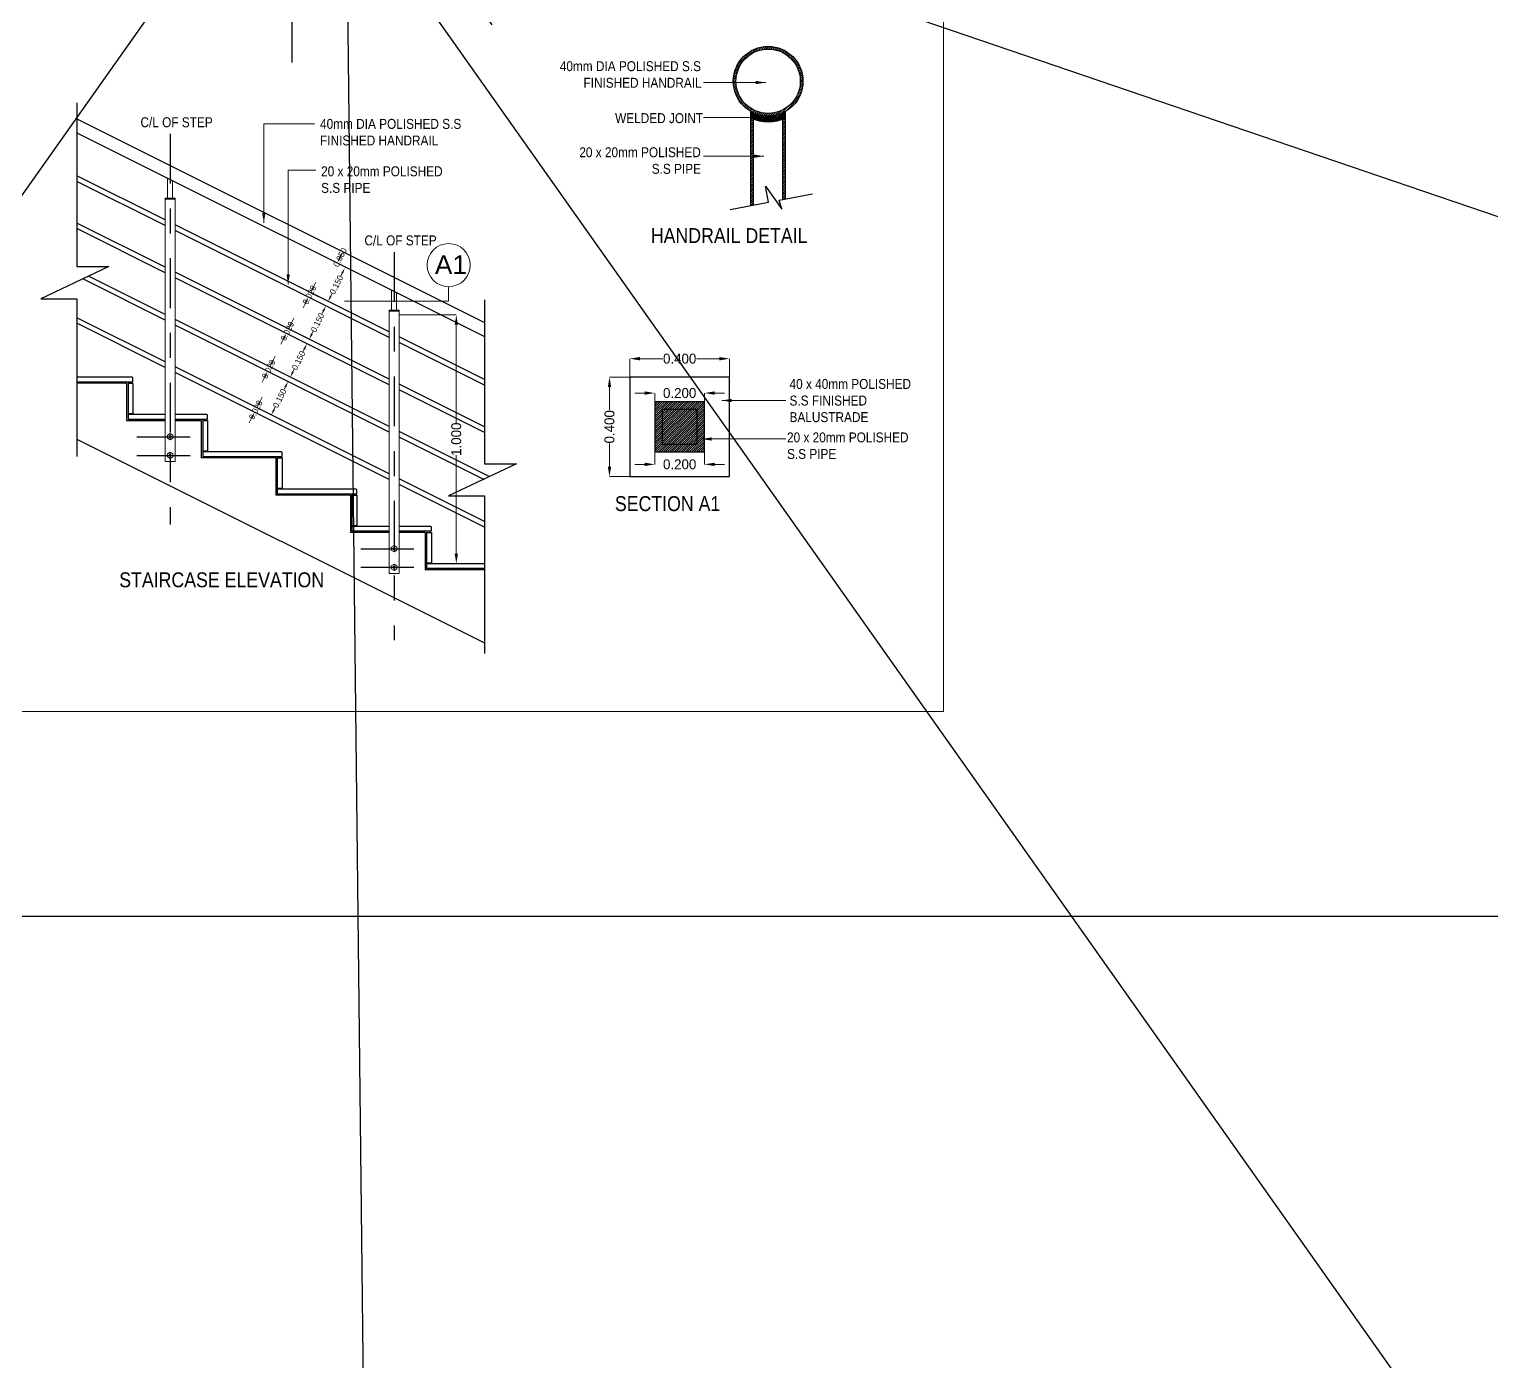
# Model space of a CAD drawing. Header units: millimetres. Extents: x 3614 to 12428, y -844 to 6844.
# Drawn here: x 5889.45 to 5895.32, y -802.23 to -796.88 of the extents above; entities that cross this region are included whole.
import ezdxf

# ---------------------------------------------------------------- set-up
doc = ezdxf.new("R2010")
doc.units = ezdxf.units.MM
doc.header["$LTSCALE"] = 40
doc.header["$MEASUREMENT"] = 0
doc.header["$PDMODE"] = 32
doc.header["$PDSIZE"] = 0.02
for name, pattern in [('DASHDOT', [1, 0.5, -0.25, 0, -0.25]), ('DASHED2', [0.375, 0.25, -0.125]), ('HIDDEN', [0.375, 0.25, -0.125])]:
    doc.linetypes.add(name, pattern=pattern)
doc.layers.get('0').update_dxf_attribs({"linetype": 'CONTINUOUS', "lineweight": 20})
doc.layers.get('Defpoints').update_dxf_attribs({"linetype": 'CONTINUOUS', "lineweight": 20})
for name, color, linetype in [('COL', 1, 'CONTINUOUS'), ('RAIL', 4, 'CONTINUOUS'), ('RCC-HATCH', 252, 'CONTINUOUS')]:
    doc.layers.add(name, color=color, linetype=linetype)
for name, color, linetype, lineweight in [('Dim', 220, 'CONTINUOUS', 15), ('Hatch', 42, 'CONTINUOUS', 15), ('Section', 72, 'DASHED2', 30), ('STONE', 11, 'CONTINUOUS', 9), ('TEXT', 7, 'CONTINUOUS', 20), ('Wall', 7, 'CONTINUOUS', 30)]:
    doc.layers.add(name, color=color, linetype=linetype, lineweight=lineweight)
doc.styles.add('101', font='arial.ttf', dxfattribs={"width": 0.85})
doc.styles.add('LABLE', font='times.ttf', dxfattribs={"width": 0.85, "height": 200})
doc.styles.add('STYLE1', font='arial.ttf', dxfattribs={"width": 0.85})
doc.styles.add('Tabrej', font='GOTHIC.TTF')
doc.dimstyles.new('DIM', dxfattribs={"dimtxt": 0.3, "dimasz": 0.4, "dimexe": 0.18, "dimexo": 0.0625, "dimgap": 0.09, "dimtad": 0, "dimdec": 3, "dimzin": 0, "dimdsep": 46, "dimtxsty": 'Tabrej', "dimcen": 0, "dimclrd": 251, "dimclre": 256, "dimclrt": 7, "dimadec": 0, "dimazin": 0, "dimtfac": 1, "dimtdec": 3, "dimtofl": 0, "dimtmove": 0, "dimatfit": 3, "dimfxl": 0, "dimtolj": 1, "dimtzin": 0, "dimlwd": -1, "dimlwe": -1, "dimarcsym": 0})
doc.dimstyles.new('INNER', dxfattribs={"dimtxt": 50, "dimasz": 30, "dimexe": 50, "dimexo": 50, "dimgap": 10, "dimtad": 1, "dimzin": 13, "dimdsep": 46, "dimtxsty": '101', "dimblk1": 'ARCHTICK', "dimblk2": 'ARCHTICK', "dimsah": 1, "dimcen": 0, "dimclrt": 2, "dimadec": 0, "dimazin": 0, "dimtfac": 1, "dimtix": 1, "dimtmove": 2, "dimatfit": 3, "dimldrblk": 'ARCHTICK', "dimfxl": 0, "dimtolj": 1, "dimtzin": 13, "dimarcsym": 0})

# ---------------------------------------------------------------- blocks, each defined once
blk = doc.blocks.new('_ArchTick')
at = {"color": 0, "const_width": 0.15}
blk.add_lwpolyline([(-0.5, -0.5), (0.5, 0.5)], dxfattribs=at)
blk = doc.blocks.new('*D447')
at = {"layer": 'Defpoints', "color": 0, "ltscale": 0.05, "transparency": 16777216}
for p in [(5892.263, -798.2074), (5891.863, -798.2811), (5892.263, -798.2811)]:
    blk.add_point(p, dxfattribs=at)
at = {"layer": 'Dim', "ltscale": 0.05, "transparency": 16777216}
for p, q in [((5891.863, -798.2811), (5891.863, -798.2074)), ((5891.903, -798.2074), (5891.9954, -798.2074)), ((5892.223, -798.2074), (5892.1307, -798.2074)), ((5892.263, -798.2811), (5892.263, -798.2074))]:
    blk.add_line(p, q, dxfattribs=at)
for points in [[(5891.903, -798.2007), (5891.903, -798.214), (5891.863, -798.2074)], [(5892.223, -798.2007), (5892.223, -798.214), (5892.263, -798.2074)]]:
    blk.add_solid(points, dxfattribs=at)
at = {"layer": 'Dim', "color": 7, "ltscale": 0.05, "transparency": 16777216, "insert": (5892.063, -798.2074), "char_height": 0.04, "attachment_point": 5, "style": 'Tabrej'}
blk.add_mtext('\\A1;0.400', dxfattribs=at)
blk = doc.blocks.new('*D448')
at = {"layer": 'Defpoints', "color": 0, "ltscale": 0.05, "transparency": 16777216}
for p in [(5891.863, -798.2811), (5891.781, -798.6811), (5891.863, -798.6811)]:
    blk.add_point(p, dxfattribs=at)
at = {"layer": 'Dim', "ltscale": 0.05, "transparency": 16777216}
for p, q in [((5891.863, -798.2811), (5891.781, -798.2811)), ((5891.781, -798.3211), (5891.781, -798.4135)), ((5891.781, -798.6411), (5891.781, -798.5488)), ((5891.863, -798.6811), (5891.781, -798.6811))]:
    blk.add_line(p, q, dxfattribs=at)
for points in [[(5891.7744, -798.3211), (5891.7877, -798.3211), (5891.781, -798.2811)], [(5891.7744, -798.6411), (5891.7877, -798.6411), (5891.781, -798.6811)]]:
    blk.add_solid(points, dxfattribs=at)
at = {"layer": 'Dim', "color": 7, "ltscale": 0.05, "transparency": 16777216, "insert": (5891.781, -798.4811), "char_height": 0.04, "attachment_point": 5, "rotation": 90, "style": 'Tabrej'}
blk.add_mtext('\\A1;0.400', dxfattribs=at)
blk = doc.blocks.new('*D449')
at = {"layer": 'Defpoints', "color": 0, "ltscale": 0.05, "transparency": 16777216}
for p in [(5891.963, -798.5811), (5892.163, -798.5811), (5892.163, -798.632)]:
    blk.add_point(p, dxfattribs=at)
at = {"layer": 'Dim', "ltscale": 0.05, "transparency": 16777216}
for p, q in [((5891.963, -798.5811), (5891.963, -798.632)), ((5892.163, -798.5811), (5892.163, -798.632)), ((5891.923, -798.632), (5891.883, -798.632)), ((5892.203, -798.632), (5892.243, -798.632))]:
    blk.add_line(p, q, dxfattribs=at)
for points in [[(5891.923, -798.6253), (5891.923, -798.6387), (5891.963, -798.632)], [(5892.203, -798.6253), (5892.203, -798.6387), (5892.163, -798.632)]]:
    blk.add_solid(points, dxfattribs=at)
at = {"layer": 'Dim', "color": 7, "ltscale": 0.05, "transparency": 16777216, "insert": (5892.063, -798.632), "char_height": 0.04, "attachment_point": 5, "style": 'Tabrej'}
blk.add_mtext('\\A1;0.200', dxfattribs=at)
blk = doc.blocks.new('*D450')
at = {"layer": 'Defpoints', "color": 0, "ltscale": 0.05, "transparency": 16777216}
for p in [(5892.163, -798.3455), (5891.963, -798.3811), (5892.163, -798.3811)]:
    blk.add_point(p, dxfattribs=at)
at = {"layer": 'Dim', "ltscale": 0.05, "transparency": 16777216}
for p, q in [((5891.923, -798.3455), (5891.883, -798.3455)), ((5891.963, -798.3811), (5891.963, -798.3455)), ((5892.163, -798.3811), (5892.163, -798.3455)), ((5892.203, -798.3455), (5892.243, -798.3455))]:
    blk.add_line(p, q, dxfattribs=at)
for points in [[(5891.923, -798.3388), (5891.923, -798.3521), (5891.963, -798.3455)], [(5892.203, -798.3388), (5892.203, -798.3521), (5892.163, -798.3455)]]:
    blk.add_solid(points, dxfattribs=at)
at = {"layer": 'Dim', "color": 7, "ltscale": 0.05, "transparency": 16777216, "insert": (5892.063, -798.3455), "char_height": 0.04, "attachment_point": 5, "style": 'Tabrej'}
blk.add_mtext('\\A1;0.200', dxfattribs=at)
blk = doc.blocks.new('*D451')
at = {"layer": 'Defpoints', "color": 0, "ltscale": 0.05, "transparency": 16777216}
for p in [(5890.9351, -798.0313), (5891.1622, -799.0308), (5891.1653, -799.0308)]:
    blk.add_point(p, dxfattribs=at)
at = {"layer": 'Dim', "ltscale": 0.05, "transparency": 16777216}
for p, q in [((5890.9351, -798.0313), (5891.1653, -798.0313)), ((5891.1653, -798.0713), (5891.1653, -798.4664)), ((5891.1653, -798.9908), (5891.1653, -798.5956)), ((5891.1622, -799.0308), (5891.1653, -799.0308))]:
    blk.add_line(p, q, dxfattribs=at)
for points in [[(5891.1587, -798.0713), (5891.172, -798.0713), (5891.1653, -798.0313)], [(5891.1587, -798.9908), (5891.172, -798.9908), (5891.1653, -799.0308)]]:
    blk.add_solid(points, dxfattribs=at)
at = {"layer": 'Dim', "color": 7, "ltscale": 0.05, "transparency": 16777216, "insert": (5891.1653, -798.531), "char_height": 0.04, "attachment_point": 5, "rotation": 90, "style": 'Tabrej'}
blk.add_mtext('\\A1;1.000', dxfattribs=at)
blk = doc.blocks.new('*D452')
at = {"layer": 'Defpoints', "color": 0, "ltscale": 0.05, "transparency": 16777216}
for p in [(5890.3637, -798.4044), (5890.4131, -798.4515), (5890.422, -798.4336)]:
    blk.add_point(p, dxfattribs=at)
at = {"layer": 'Dim', "ltscale": 0.05, "transparency": 16777216}
for p, q in [((5890.422, -798.4336), (5890.3637, -798.4044)), ((5890.3744, -798.383), (5890.3851, -798.3615)), ((5890.344, -798.4438), (5890.3333, -798.4652)), ((5890.4131, -798.4515), (5890.3547, -798.4223))]:
    blk.add_line(p, q, dxfattribs=at)
for points in [[(5890.3708, -798.3812), (5890.378, -798.3847), (5890.3637, -798.4044)], [(5890.3404, -798.442), (5890.3476, -798.4456), (5890.3547, -798.4223)]]:
    blk.add_solid(points, dxfattribs=at)
at = {"layer": 'Dim', "color": 7, "ltscale": 0.05, "transparency": 16777216, "insert": (5890.3592, -798.4134), "char_height": 0.024, "attachment_point": 5, "rotation": 63.43495, "style": 'Tabrej'}
blk.add_mtext('\\A1;0.020', dxfattribs=at)
blk = doc.blocks.new('*D453')
at = {"layer": 'Defpoints', "color": 0, "ltscale": 0.05, "transparency": 16777216}
for p in [(5890.5651, -798.1474), (5890.5651, -798.1474), (5890.498, -798.2815)]:
    blk.add_point(p, dxfattribs=at)
at = {"layer": 'Dim', "ltscale": 0.05, "transparency": 16777216}
for p, q in [((5890.5544, -798.1688), (5890.5497, -798.1781)), ((5890.5088, -798.2601), (5890.5134, -798.2508))]:
    blk.add_line(p, q, dxfattribs=at)
for points in [[(5890.5508, -798.167), (5890.558, -798.1706), (5890.5651, -798.1474)], [(5890.5052, -798.2583), (5890.5123, -798.2619), (5890.498, -798.2815)]]:
    blk.add_solid(points, dxfattribs=at)
at = {"layer": 'Dim', "color": 7, "ltscale": 0.05, "transparency": 16777216, "insert": (5890.5316, -798.2145), "char_height": 0.024, "attachment_point": 5, "rotation": 63.43495, "style": 'Tabrej'}
blk.add_mtext('\\A1;0.150', dxfattribs=at)
blk = doc.blocks.new('*D454')
at = {"layer": 'Defpoints', "color": 0, "ltscale": 0.05, "transparency": 16777216}
for p in [(5890.4891, -798.2994), (5890.4891, -798.2994), (5890.422, -798.4336)]:
    blk.add_point(p, dxfattribs=at)
at = {"layer": 'Dim', "ltscale": 0.05, "transparency": 16777216}
for p, q in [((5890.4784, -798.3209), (5890.4737, -798.3302)), ((5890.4327, -798.4121), (5890.4374, -798.4028))]:
    blk.add_line(p, q, dxfattribs=at)
for points in [[(5890.4748, -798.3191), (5890.4819, -798.3227), (5890.4891, -798.2994)], [(5890.4292, -798.4103), (5890.4363, -798.4139), (5890.422, -798.4336)]]:
    blk.add_solid(points, dxfattribs=at)
at = {"layer": 'Dim', "color": 7, "ltscale": 0.05, "transparency": 16777216, "insert": (5890.4555, -798.3665), "char_height": 0.024, "attachment_point": 5, "rotation": 63.43495, "style": 'Tabrej'}
blk.add_mtext('\\A1;0.150', dxfattribs=at)
blk = doc.blocks.new('*D455')
at = {"layer": 'Defpoints', "color": 0, "ltscale": 0.05, "transparency": 16777216}
for p in [(5890.6411, -797.9953), (5890.6411, -797.9953), (5890.5741, -798.1295)]:
    blk.add_point(p, dxfattribs=at)
at = {"layer": 'Dim', "ltscale": 0.05, "transparency": 16777216}
for p, q in [((5890.6304, -798.0168), (5890.6257, -798.0261)), ((5890.5848, -798.108), (5890.5894, -798.0987))]:
    blk.add_line(p, q, dxfattribs=at)
for points in [[(5890.6268, -798.015), (5890.634, -798.0186), (5890.6411, -797.9953)], [(5890.5812, -798.1062), (5890.5884, -798.1098), (5890.5741, -798.1295)]]:
    blk.add_solid(points, dxfattribs=at)
at = {"layer": 'Dim', "color": 7, "ltscale": 0.05, "transparency": 16777216, "insert": (5890.6076, -798.0624), "char_height": 0.024, "attachment_point": 5, "rotation": 63.43495, "style": 'Tabrej'}
blk.add_mtext('\\A1;0.150', dxfattribs=at)
blk = doc.blocks.new('*D456')
at = {"layer": 'Defpoints', "color": 0, "ltscale": 0.05, "transparency": 16777216}
for p in [(5890.7172, -797.8433), (5890.7172, -797.8433), (5890.6501, -797.9774)]:
    blk.add_point(p, dxfattribs=at)
at = {"layer": 'Dim', "ltscale": 0.05, "transparency": 16777216}
for p, q in [((5890.7064, -797.8647), (5890.7018, -797.874)), ((5890.6608, -797.956), (5890.6655, -797.9467))]:
    blk.add_line(p, q, dxfattribs=at)
for points in [[(5890.7029, -797.8629), (5890.71, -797.8665), (5890.7172, -797.8433)], [(5890.6572, -797.9542), (5890.6644, -797.9578), (5890.6501, -797.9774)]]:
    blk.add_solid(points, dxfattribs=at)
at = {"layer": 'Dim', "color": 7, "ltscale": 0.05, "transparency": 16777216, "insert": (5890.6836, -797.9103), "char_height": 0.024, "attachment_point": 5, "rotation": 63.43495, "style": 'Tabrej'}
blk.add_mtext('\\A1;0.150', dxfattribs=at)
blk = doc.blocks.new('*D457')
at = {"layer": 'Defpoints', "color": 0, "ltscale": 0.05, "transparency": 16777216}
for p in [(5890.4158, -798.2404), (5890.498, -798.2815), (5890.4891, -798.2994)]:
    blk.add_point(p, dxfattribs=at)
at = {"layer": 'Dim', "ltscale": 0.05, "transparency": 16777216}
for p, q in [((5890.4265, -798.2189), (5890.4372, -798.1975)), ((5890.3961, -798.2798), (5890.3853, -798.3012)), ((5890.4891, -798.2994), (5890.4068, -798.2583)), ((5890.498, -798.2815), (5890.4158, -798.2404))]:
    blk.add_line(p, q, dxfattribs=at)
for points in [[(5890.4229, -798.2171), (5890.4301, -798.2207), (5890.4158, -798.2404)], [(5890.3925, -798.278), (5890.3997, -798.2815), (5890.4068, -798.2583)]]:
    blk.add_solid(points, dxfattribs=at)
at = {"layer": 'Dim', "color": 7, "ltscale": 0.05, "transparency": 16777216, "insert": (5890.4113, -798.2493), "char_height": 0.024, "attachment_point": 5, "rotation": 63.43495, "style": 'Tabrej'}
blk.add_mtext('\\A1;0.020', dxfattribs=at)
blk = doc.blocks.new('*D458')
at = {"layer": 'Defpoints', "color": 0, "ltscale": 0.05, "transparency": 16777216}
for p in [(5890.4909, -798.0879), (5890.5651, -798.1474), (5890.5741, -798.1295)]:
    blk.add_point(p, dxfattribs=at)
at = {"layer": 'Dim', "ltscale": 0.05, "transparency": 16777216}
for p, q in [((5890.5016, -798.0664), (5890.5123, -798.045)), ((5890.5651, -798.1474), (5890.4819, -798.1058)), ((5890.5741, -798.1295), (5890.4909, -798.0879)), ((5890.4712, -798.1272), (5890.4605, -798.1487))]:
    blk.add_line(p, q, dxfattribs=at)
for points in [[(5890.4676, -798.1255), (5890.4748, -798.129), (5890.4819, -798.1058)], [(5890.498, -798.0646), (5890.5052, -798.0682), (5890.4909, -798.0879)]]:
    blk.add_solid(points, dxfattribs=at)
at = {"layer": 'Dim', "color": 7, "ltscale": 0.05, "transparency": 16777216, "insert": (5890.4864, -798.0968), "char_height": 0.024, "attachment_point": 5, "rotation": 63.43495, "style": 'Tabrej'}
blk.add_mtext('\\A1;0.020', dxfattribs=at)
blk = doc.blocks.new('*D459')
at = {"layer": 'Defpoints', "color": 0, "ltscale": 0.05, "transparency": 16777216}
for p in [(5890.5797, -797.9423), (5890.6501, -797.9774), (5890.6411, -797.9953)]:
    blk.add_point(p, dxfattribs=at)
at = {"layer": 'Dim', "ltscale": 0.05, "transparency": 16777216}
for p, q in [((5890.5905, -797.9208), (5890.6012, -797.8993)), ((5890.5601, -797.9816), (5890.5493, -798.0031)), ((5890.6411, -797.9953), (5890.5708, -797.9601)), ((5890.6501, -797.9774), (5890.5797, -797.9423))]:
    blk.add_line(p, q, dxfattribs=at)
for points in [[(5890.5869, -797.919), (5890.594, -797.9226), (5890.5797, -797.9423)], [(5890.5565, -797.9798), (5890.5636, -797.9834), (5890.5708, -797.9601)]]:
    blk.add_solid(points, dxfattribs=at)
at = {"layer": 'Dim', "color": 7, "ltscale": 0.05, "transparency": 16777216, "insert": (5890.5753, -797.9512), "char_height": 0.024, "attachment_point": 5, "rotation": 63.43495, "style": 'Tabrej'}
blk.add_mtext('\\A1;0.020', dxfattribs=at)
blk = doc.blocks.new('*D460')
at = {"layer": 'Defpoints', "color": 0, "ltscale": 0.05, "transparency": 16777216}
for p in [(5890.7095, -797.7779), (5890.7418, -797.7941), (5890.7194, -797.8388)]:
    blk.add_point(p, dxfattribs=at)
at = {"layer": 'Dim', "ltscale": 0.05, "transparency": 16777216}
for p, q in [((5890.6978, -797.8012), (5890.6987, -797.7994)), ((5890.7418, -797.7941), (5890.7095, -797.7779)), ((5890.7194, -797.8388), (5890.6871, -797.8227))]:
    blk.add_line(p, q, dxfattribs=at)
for points in [[(5890.6943, -797.7994), (5890.7014, -797.803), (5890.6871, -797.8227)], [(5890.6952, -797.7976), (5890.7023, -797.8012), (5890.7095, -797.7779)]]:
    blk.add_solid(points, dxfattribs=at)
at = {"layer": 'Dim', "color": 7, "ltscale": 0.05, "transparency": 16777216, "insert": (5890.6983, -797.8003), "char_height": 0.024, "attachment_point": 5, "rotation": 63.43495, "style": 'Tabrej'}
blk.add_mtext('\\A1;0.050', dxfattribs=at)

msp = doc.modelspace()

# ---------------------------------------------------------------- hatches: boundary and pattern name
at = {"layer": 'Hatch'}
h = msp.add_hatch(dxfattribs=at)
h.set_pattern_fill('ANSI31', color=256, scale=0.05, style=0)
h.set_pattern_definition([(45, (5311.4043884, -1035.5802004), (-0.00441941738, 0.00441941738), [])])
h.paths.add_polyline_path([(5892.2786, -797.0925, 1), (5892.5586, -797.0925, 1)])
h.paths.add_polyline_path([(5892.548, -797.0925, -1), (5892.2893, -797.0925, -1)], flags=16)
h.paths.add_polyline_path([(5892.3593, -797.2437, -0.018819), (5892.3486, -797.2388), (5892.3486, -797.5919), (5892.3593, -797.5899)])
h.paths.add_polyline_path([(5892.478, -797.5676), (5892.4886, -797.5656), (5892.4886, -797.2388, -0.018819), (5892.478, -797.2437)])
h = msp.add_hatch(dxfattribs=at)
h.set_pattern_fill('ANSI31', color=256, scale=0.05, style=0)
h.set_pattern_definition([(45, (5339.268314, -1035.5859985), (-0.00441941738, 0.00441941738), [])])
h.paths.add_polyline_path([(5892.163, -798.3811), (5891.963, -798.3811), (5891.963, -798.5811), (5892.163, -798.5811)])
at = {"layer": 'RAIL'}
h = msp.add_hatch(dxfattribs=at)
h.set_pattern_fill('ANSI31', color=256, scale=0.035, style=0)
h.set_pattern_definition([(45, (5311.315049, -1035.9411922), (-0.003093592168, 0.003093592168), [])])
h.paths.add_polyline_path([(5892.4886, -797.2388), (5892.4886, -797.2317, -0.237332), (5892.3486, -797.2317), (5892.3486, -797.2388, 0.237332)])
h.paths.add_polyline_path([(5892.4886, -797.2317), (5892.4886, -797.2138, -0.267949), (5892.3486, -797.2138), (5892.3486, -797.2317, 0.237332)])

# ---------------------------------------------------------------- linework, layer by layer
at = {"layer": 'COL'}
for p, q in [((5889.8401, -798.3058), (5889.64, -798.3058)), ((5889.8401, -798.3058), (5889.8401, -798.4558)), ((5889.8401, -798.4558), (5889.9951, -798.4558)), ((5890.0351, -798.4558), (5890.1401, -798.4558)), ((5890.1401, -798.4558), (5890.1401, -798.6058)), ((5890.4401, -798.6058), (5890.1401, -798.6058)), ((5890.4401, -798.6058), (5890.4401, -798.7558)), ((5890.7401, -798.7558), (5890.4401, -798.7558)), ((5890.7401, -798.7558), (5890.7401, -798.9058)), ((5890.8951, -798.9058), (5890.7401, -798.9058)), ((5891.0401, -798.9058), (5890.9351, -798.9058)), ((5891.0401, -798.9058), (5891.0401, -799.0558)), ((5891.2782, -799.0558), (5891.0401, -799.0558))]:
    msp.add_line(p, q, dxfattribs=at)
msp.add_lwpolyline([(5892.2657, -797.6075), (5892.4203, -797.5784), (5892.4082, -797.5146), (5892.474, -797.6071), (5892.4631, -797.5704), (5892.5965, -797.5453)], dxfattribs=at)
at = {"layer": 'Defpoints'}
msp.add_lwpolyline([(5893.1235, -794.2503), (5889.3055, -794.2503), (5889.3055, -799.6245), (5893.1235, -799.6245)], close=True, dxfattribs=at)
at = {"layer": 'RCC-HATCH', "color": 5}
for p, q in [((5892.3486, -797.5919), (5892.3486, -797.2138)), ((5892.4886, -797.5656), (5892.4886, -797.2138)), ((5889.64, -797.2432), (5891.2782, -798.0623)), ((5892.3593, -797.5899), (5892.3593, -797.2437)), ((5892.478, -797.5676), (5892.478, -797.2437)), ((5889.64, -797.2991), (5891.2782, -798.1182)), ((5889.9951, -797.65), (5889.64, -797.4724)), ((5889.9951, -797.6723), (5889.64, -797.4947)), ((5889.9951, -797.84), (5889.64, -797.6624)), ((5889.9951, -797.8624), (5889.64, -797.6848)), ((5890.8951, -798.1), (5890.0351, -797.67)), ((5890.8951, -798.1223), (5890.0351, -797.6923)), ((5889.9951, -798.0301), (5889.6871, -797.8761)), ((5890.8951, -798.29), (5890.0351, -797.86)), ((5889.9951, -798.0525), (5889.664, -797.8869)), ((5890.8951, -798.3124), (5890.0351, -797.8824)), ((5889.9951, -798.2202), (5889.64, -798.0426)), ((5890.8951, -798.4801), (5890.0351, -798.0501)), ((5889.9951, -798.2425), (5889.64, -798.0649)), ((5890.8951, -798.5025), (5890.0351, -798.0725)), ((5891.2782, -798.2915), (5890.9351, -798.12)), ((5891.2782, -798.3138), (5890.9351, -798.1423)), ((5890.8951, -798.6702), (5890.0351, -798.2402)), ((5890.8951, -798.6925), (5890.0351, -798.2625)), ((5891.2782, -798.4815), (5890.9351, -798.31)), ((5891.2782, -798.5039), (5890.9351, -798.3324)), ((5891.2977, -798.6814), (5890.9351, -798.5001)), ((5891.2782, -798.694), (5890.9351, -798.5225)), ((5891.2782, -798.8617), (5890.9351, -798.6902)), ((5891.2782, -798.884), (5890.9351, -798.7125))]:
    msp.add_line(p, q, dxfattribs=at)
at = {"layer": 'RCC-HATCH', "linetype": 'DASHDOT', "ltscale": 0.01}
for p, q in [((5890.0151, -797.3038), (5890.0151, -798.8742)), ((5890.9151, -797.779), (5890.9151, -799.3388))]:
    msp.add_line(p, q, dxfattribs=at)
at = {"layer": 'RCC-HATCH'}
for points in [[(5889.64, -797.1787), (5889.64, -797.8374), (5889.7693, -797.8374), (5889.4954, -797.9663), (5889.64, -797.9663), (5889.64, -798.6004)], [(5891.2782, -797.971), (5891.2782, -798.6297), (5891.4075, -798.6297), (5891.1336, -798.7586), (5891.2782, -798.7586), (5891.2782, -799.3927)]]:
    msp.add_lwpolyline(points, dxfattribs=at)
at = {"layer": 'RCC-HATCH', "color": 5}
for radius in [0.14, 0.1293]:
    msp.add_circle((5892.4186, -797.0925), radius, dxfattribs=at)
msp.add_arc((5892.4186, -797.0997), 0.1558, 243.29784, 296.70216, dxfattribs=at)
at = {"layer": 'Section', "linetype": 'HIDDEN', "ltscale": 0.1}
for p, q in [((5889.8811, -798.5208), (5890.0952, -798.5208)), ((5889.8811, -798.5958), (5890.0952, -798.5958)), ((5890.7811, -798.9708), (5890.9952, -798.9708)), ((5890.7811, -799.0458), (5890.9952, -799.0458))]:
    msp.add_line(p, q, dxfattribs=at)
at = {"layer": 'Section'}
msp.add_lwpolyline([(5892.263, -798.2811), (5891.863, -798.2811), (5891.863, -798.6811), (5892.263, -798.6811)], close=True, dxfattribs=at)
at = {"layer": 'STONE', "color": 1}
for p, q in [((5890.0051, -797.4817), (5890.0051, -797.5617)), ((5890.0251, -797.4917), (5890.0251, -797.5617)), ((5889.9951, -798.6208), (5889.9951, -797.5617)), ((5890.0351, -797.5617), (5889.9951, -797.5617)), ((5890.0351, -797.5667), (5889.9951, -797.5667)), ((5890.0351, -798.6208), (5890.0351, -797.5617)), ((5890.9051, -797.9317), (5890.9051, -798.0117)), ((5891.1346, -797.9767), (5891.1346, -797.918)), ((5890.9251, -797.9417), (5890.9251, -798.0117)), ((5890.8951, -799.0708), (5890.8951, -798.0117)), ((5890.9351, -798.0117), (5890.8951, -798.0117)), ((5890.9351, -798.0167), (5890.8951, -798.0167)), ((5890.9351, -799.0708), (5890.9351, -798.0117)), ((5890.0042, -798.5208), (5890.0107, -798.5208)), ((5890.0151, -798.5081), (5890.0151, -798.5163)), ((5890.0196, -798.5208), (5890.0261, -798.5208)), ((5890.0151, -798.5252), (5890.0151, -798.5334)), ((5890.0351, -798.6208), (5889.9951, -798.6208)), ((5890.0042, -798.5958), (5890.0107, -798.5958)), ((5890.0151, -798.5831), (5890.0151, -798.5913)), ((5890.0151, -798.6002), (5890.0151, -798.6084)), ((5890.0196, -798.5958), (5890.0261, -798.5958)), ((5890.9042, -798.9708), (5890.9107, -798.9708)), ((5890.9151, -798.9581), (5890.9151, -798.9663)), ((5890.9151, -798.9752), (5890.9151, -798.9834)), ((5890.9196, -798.9708), (5890.9261, -798.9708)), ((5890.9042, -799.0458), (5890.9107, -799.0458)), ((5890.9151, -799.0331), (5890.9151, -799.0413)), ((5890.9151, -799.0502), (5890.9151, -799.0584)), ((5890.9196, -799.0458), (5890.9261, -799.0458)), ((5890.9351, -799.0708), (5890.8951, -799.0708))]:
    msp.add_line(p, q, dxfattribs=at)
at = {"layer": 'STONE', "color": 1, "linetype": 'HIDDEN', "ltscale": 0.25}
msp.add_line((5890.7157, -797.9767), (5891.1346, -797.9767), dxfattribs=at)
at = {"layer": 'STONE', "color": 1}
for points in [[(5890.0151, -798.5081), (5890.0042, -798.5145), (5890.0042, -798.5271), (5890.0151, -798.5334), (5890.0261, -798.5271), (5890.0261, -798.5145)], [(5890.0151, -798.5831), (5890.0042, -798.5895), (5890.0042, -798.6021), (5890.0151, -798.6084), (5890.0261, -798.6021), (5890.0261, -798.5895)], [(5890.9151, -798.9581), (5890.9042, -798.9645), (5890.9042, -798.9771), (5890.9151, -798.9834), (5890.9261, -798.9771), (5890.9261, -798.9645)], [(5890.9151, -799.0331), (5890.9042, -799.0395), (5890.9042, -799.0521), (5890.9151, -799.0584), (5890.9261, -799.0521), (5890.9261, -799.0395)]]:
    msp.add_lwpolyline(points, close=True, dxfattribs=at)
for centre, radius in [((5891.1346, -797.8315), 0.0865), ((5890.0151, -798.5208), 0.00447), ((5890.0151, -798.5958), 0.00447), ((5890.9151, -798.9708), 0.00447), ((5890.9151, -799.0458), 0.00447)]:
    msp.add_circle(centre, radius, dxfattribs=at)
at = {"layer": 'Wall'}
for p, q in [((5889.64, -798.2808), (5889.8611, -798.2808)), ((5889.8651, -798.2848), (5889.8611, -798.2808)), ((5889.8651, -798.2998), (5889.8651, -798.2848)), ((5889.64, -798.2998), (5889.8651, -798.2998)), ((5889.8461, -798.3058), (5889.8651, -798.3058)), ((5889.8461, -798.3058), (5889.8461, -798.4308)), ((5889.8591, -798.3058), (5889.8591, -798.2997)), ((5889.8651, -798.3058), (5889.8651, -798.4278)), ((5889.8461, -798.4278), (5889.8651, -798.4278)), ((5889.8461, -798.4308), (5889.9951, -798.4308)), ((5889.8461, -798.4308), (5889.8461, -798.4498)), ((5889.8461, -798.4498), (5889.9951, -798.4498)), ((5890.0351, -798.4308), (5890.1611, -798.4308)), ((5890.0351, -798.4498), (5890.1651, -798.4498)), ((5890.1461, -798.4558), (5890.1651, -798.4558)), ((5890.1461, -798.4558), (5890.1461, -798.5808)), ((5890.1591, -798.4498), (5890.1591, -798.4558)), ((5890.1651, -798.4348), (5890.1611, -798.4308)), ((5890.1651, -798.4498), (5890.1651, -798.4348)), ((5890.1651, -798.4558), (5890.1651, -798.5778)), ((5889.64, -798.5301), (5891.2782, -799.3492)), ((5890.1461, -798.5778), (5890.1651, -798.5778)), ((5890.1461, -798.5808), (5890.4611, -798.5808)), ((5890.1461, -798.5808), (5890.1461, -798.5998)), ((5890.4651, -798.5848), (5890.4611, -798.5808)), ((5890.1461, -798.5998), (5890.4651, -798.5998)), ((5890.4461, -798.6058), (5890.4651, -798.6058)), ((5890.4461, -798.6058), (5890.4461, -798.7308)), ((5890.4591, -798.5998), (5890.4591, -798.6058)), ((5890.4651, -798.5998), (5890.4651, -798.5848)), ((5890.4651, -798.6058), (5890.4651, -798.7278)), ((5890.4461, -798.7278), (5890.4651, -798.7278)), ((5890.4461, -798.7308), (5890.7611, -798.7308)), ((5890.4461, -798.7308), (5890.4461, -798.7498)), ((5890.4461, -798.7498), (5890.7651, -798.7498)), ((5890.7461, -798.7558), (5890.7651, -798.7558)), ((5890.7461, -798.7558), (5890.7461, -798.8808)), ((5890.7591, -798.7498), (5890.7591, -798.7558)), ((5890.7651, -798.7348), (5890.7611, -798.7308)), ((5890.7651, -798.7498), (5890.7651, -798.7348)), ((5890.7651, -798.7558), (5890.7651, -798.8778)), ((5890.7461, -798.8778), (5890.7651, -798.8778)), ((5890.7461, -798.8808), (5890.8951, -798.8808)), ((5890.7461, -798.8808), (5890.7461, -798.8998)), ((5890.7461, -798.8998), (5890.8951, -798.8998)), ((5890.9351, -798.8808), (5891.0611, -798.8808)), ((5890.9351, -798.8998), (5891.0651, -798.8998)), ((5891.0461, -798.9058), (5891.0651, -798.9058)), ((5891.0461, -798.9058), (5891.0461, -799.0308)), ((5891.0591, -798.8998), (5891.0591, -798.9058)), ((5891.0651, -798.8848), (5891.0611, -798.8808)), ((5891.0651, -798.8998), (5891.0651, -798.8848)), ((5891.0651, -798.9058), (5891.0651, -799.0278)), ((5891.0461, -799.0278), (5891.0651, -799.0278)), ((5891.0461, -799.0308), (5891.2782, -799.0308)), ((5891.0461, -799.0308), (5891.0461, -799.0498)), ((5891.0461, -799.0498), (5891.2782, -799.0498))]:
    msp.add_line(p, q, dxfattribs=at)
at = {"layer": 'Wall', "ltscale": 0.05}
msp.add_lwpolyline([(5900.1282, -793.5184), (5888.7121, -793.5184), (5888.7121, -800.4474), (5900.1282, -800.4474)], close=True, dxfattribs=at)
at = {"layer": 'Wall'}
for points in [[(5892.163, -798.3811), (5891.963, -798.3811), (5891.963, -798.5811), (5892.163, -798.5811)], [(5892.133, -798.4111), (5891.993, -798.4111), (5891.993, -798.5511), (5892.133, -798.5511)]]:
    msp.add_lwpolyline(points, close=True, dxfattribs=at)

# ---------------------------------------------------------------- texts
at = {"layer": 'TEXT', "style": 'STYLE1'}
msp.add_text('A1', height=0.075, dxfattribs=at).set_placement((5891.0795, -797.8671))
at = {"layer": 'TEXT', "attachment_point": 1, "style": 'LABLE'}
for s, insert, char_height, width in [('\\pi0.001003;{\\fArial|b0|i0|c0|p34;40mm DIA POLISHED S.S \\P\\pi0.095953;FINISHED HANDRAIL}', (5891.5803, -797.0119), 0.04, 0.565412), ('\\pi0.00097981;{\\fArial|b0|i0|c0|p34;WELDED JOINT}', (5891.8026, -797.2207), 0.04, 0.353063), ('{\\fArial|b0|i0|c0|p34;C/L OF STEP}', (5889.8961, -797.2372), 0.04, 0.507532), ('{\\fArial|b0|i0|c0|p34;40mm DIA POLISHED S.S FINISHED HANDRAIL}', (5890.6179, -797.2438), 0.04, 0.578053), ('\\pi0.0017915;{\\fArial|b0|i0|c0|p34;20 x 20mm POLISHED \\P\\pi0.2929;S.S PIPE}', (5891.6579, -797.3578), 0.04, 0.48621), ('{\\fArial|b0|i0|c0|p34;20 x 20mm POLISHED S.S PIPE}', (5890.622, -797.4343), 0.04, 0.515939), ('{\\fArial|b0|i0|c0|p34;HANDRAIL DETAIL}', (5891.9472, -797.6827), 0.06, 0.627559), ('{\\fArial|b0|i0|c0|p34;C/L OF STEP}', (5890.7961, -797.712), 0.04, 0.507532), ('{\\fArial|b0|i0|c0|p34;40 x 40mm POLISHED S.S FINISHED BALUSTRADE}', (5892.5046, -798.2889), 0.04, 0.515939), ('{\\fArial|b0|i0|c0|p34;20 x 20mm POLISHED S.S PIPE}', (5892.4945, -798.5037), 0.04, 0.515939), ('{\\fArial|b0|i0|c0|p34;SECTION A1}', (5891.8027, -798.7598), 0.06, 0.41114), ('{\\fArial|b0|i0|c0|p34;STAIRCASE ELEVATION}', (5889.8108, -799.066), 0.06, 0.81827)]:
    msp.add_mtext(s, dxfattribs=dict(at, insert=insert, char_height=char_height, width=width))

# ---------------------------------------------------------------- dimensions: what is measured, and where the dimension line sits
at = {"layer": 'Dim', "ltscale": 0.05}
for base, p1, p2, picture, middle in [((5890.7095, -797.7779), (5890.7194, -797.8388), (5890.7418, -797.7941), '*D460', (5890.6983, -797.8003)), ((5890.5797, -797.9423), (5890.6411, -797.9953), (5890.6501, -797.9774), '*D459', (5890.5753, -797.9512)), ((5890.4909, -798.0879), (5890.5651, -798.1474), (5890.5741, -798.1295), '*D458', (5890.4864, -798.0968)), ((5890.4158, -798.2404), (5890.4891, -798.2994), (5890.498, -798.2815), '*D457', (5890.4113, -798.2493)), ((5890.3637, -798.4044), (5890.4131, -798.4515), (5890.422, -798.4336), '*D452', (5890.3592, -798.4134))]:
    dim = msp.add_linear_dim(base=base, p1=p1, p2=p2, angle=63.43495, dimstyle='DIM', override={"dimscale": 0.6, "dimtxt": 0.04, "dimasz": 0.04, "dimexe": 0, "dimexo": 0, "dimgap": 0, "dimclrd": 256}, dxfattribs=at)
    dim.commit()
    dim.dimension.update_dxf_attribs({"geometry": picture, "text_midpoint": middle, "dimtype": 161})
for p1, p2, picture, middle in [((5890.6501, -797.9774), (5890.7172, -797.8433), '*D456', (5890.6836, -797.9103)), ((5890.5741, -798.1295), (5890.6411, -797.9953), '*D455', (5890.6076, -798.0624)), ((5890.498, -798.2815), (5890.5651, -798.1474), '*D453', (5890.5316, -798.2145)), ((5890.422, -798.4336), (5890.4891, -798.2994), '*D454', (5890.4555, -798.3665))]:
    dim = msp.add_aligned_dim(p1=p1, p2=p2, distance=0, dimstyle='DIM', override={"dimscale": 0.6, "dimtxt": 0.04, "dimasz": 0.04, "dimexe": 0, "dimexo": 0, "dimgap": 0, "dimclrd": 256}, dxfattribs=at)
    dim.commit()
    dim.dimension.update_dxf_attribs({"geometry": picture, "text_midpoint": middle})
for base, p1, p2, picture, middle in [((5891.1653325613, -799.0307654776), (5890.9351440503, -798.0312654776), (5891.1621590512, -799.0307654776), '*D451', (5891.1653325613, -798.5310154776)), ((5891.781, -798.6811), (5891.863, -798.2811), (5891.863, -798.6811), '*D448', (5891.781, -798.4811))]:
    dim = msp.add_linear_dim(base=base, p1=p1, p2=p2, angle=90, dimstyle='DIM', override={"dimtxt": 0.04, "dimasz": 0.04, "dimexe": 0, "dimexo": 0, "dimgap": 0, "dimclrd": 256}, dxfattribs=at)
    dim.commit()
    dim.dimension.update_dxf_attribs({"geometry": picture, "text_midpoint": middle})
for base, p1, p2, picture, middle in [((5892.263, -798.2074), (5891.863, -798.2811), (5892.263, -798.2811), '*D447', (5892.063, -798.2074)), ((5892.163, -798.3455), (5891.963, -798.3811), (5892.163, -798.3811), '*D450', (5892.063, -798.3455)), ((5892.163, -798.632), (5891.963, -798.5811), (5892.163, -798.5811), '*D449', (5892.063, -798.632))]:
    dim = msp.add_linear_dim(base=base, p1=p1, p2=p2, dimstyle='DIM', override={"dimtxt": 0.04, "dimasz": 0.04, "dimexe": 0, "dimexo": 0, "dimgap": 0, "dimclrd": 256}, dxfattribs=at)
    dim.commit()
    dim.dimension.update_dxf_attribs({"geometry": picture, "text_midpoint": middle})

# ---------------------------------------------------------------- leaders
for points in [[(5892.4087, -797.0976), (5892.1594, -797.0976)], [(5890.3919, -797.6614), (5890.3919, -797.2637), (5890.5955, -797.2637)], [(5892.4048, -797.2383), (5892.1594, -797.2383)], [(5892.4016, -797.3936), (5892.1594, -797.3936)], [(5890.4895, -797.9079), (5890.4895, -797.4501), (5890.6014, -797.4501)], [(5892.232, -798.3752), (5892.4897, -798.3752)], [(5892.1519, -798.53), (5892.4897, -798.53)]]:
    msp.add_leader(points, dimstyle='DIM', override={"dimtxt": 0.04, "dimasz": 0.04, "dimexe": 0, "dimexo": 0, "dimgap": 0, "dimclrd": 256}, dxfattribs=at)
at = {"layer": 'TEXT'}
for points in [[(5896.4374, -797.0769), (5896.4374, -796.5866), (5896.641, -796.5866)], [(5896.5284, -797.3336), (5896.5284, -796.7689), (5896.6403, -796.7689)], [(5890.5043, -796.0169), (5890.5043, -796.4697), (5890.7425, -796.4697)], [(5890.7219, -796.0563), (5890.8243, -796.1977), (5890.8876, -796.1977)]]:
    msp.add_leader(points, dimstyle='INNER', override={"dimtad": 0, "dimldrblk": 'Open90'}, dxfattribs=at)

doc.saveas('drawing.dxf')
